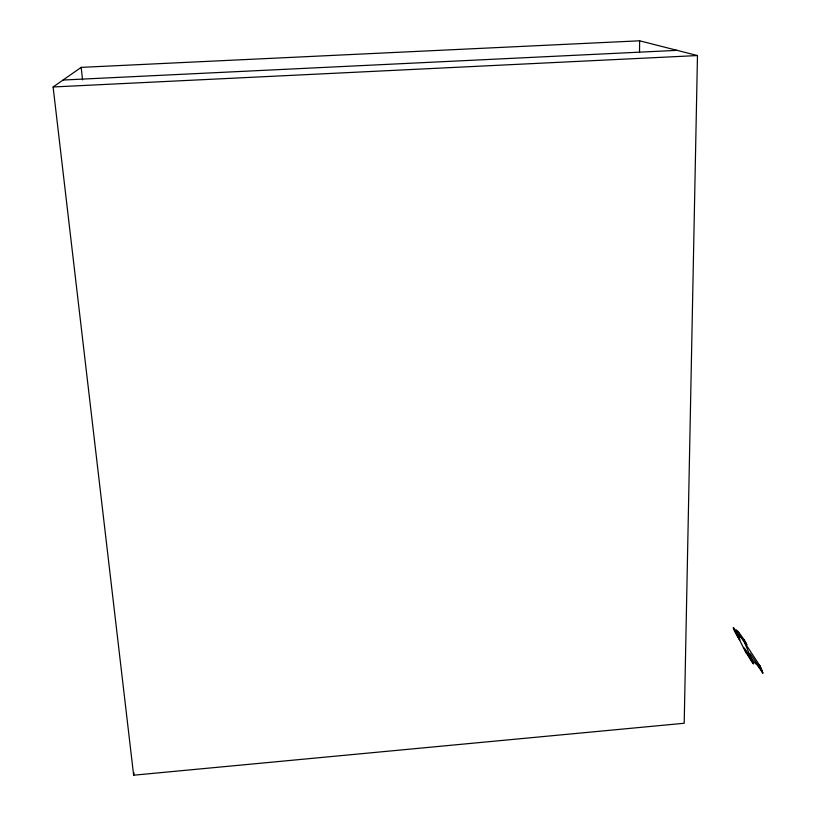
<?xml version="1.0" encoding="UTF-8"?>
<svg xmlns="http://www.w3.org/2000/svg" width="816" height="816" viewBox="0 0 816 816"><rect width="100%" height="100%" fill="white"/><g stroke="black" fill="none" stroke-linecap="round" stroke-linejoin="round"><path stroke-width="1.22" d="M639.52 52.265L639.611 40.8L81.182 67.371L53.101 86.975L133.64 775.2L684.196 723.262L697.476 55.549L639.611 40.8M737.072 633.328L739.673 640.121L737.491 635.827M759.808 665.846L762.134 671.17L759.288 664.887L745.161 643.304M133.64 775.2L134.008 772.721M753.239 663.296L753.035 661.715L751.536 659.92M753.229 662.194L753.464 663.979L743.702 647.384M738.225 637.551L734.604 631.38C729.83 620.231 738.97 635.888 739.714 639.775M63.056 80.039L677.056 50.347M53.101 86.975L697.476 55.549M755.82 663.051L762.899 673.078L761.563 670.609M759.39 665.203L762.134 671.17M737.735 636.613L734.084 628.728M740.367 636.694C753.137 652.943 738.745 630.962 736.256 629.911L737.113 633.42M759.645 665.55L762.766 673.067M743.855 639.52L746.722 644.65M756.422 664.336C747.334 656.605 747.752 643.161 739.123 634.97M761.94 671.058L750.037 653.483M744.916 649.077L750.812 657.859L750.485 657.104M745.824 652.239L752.821 663.265L752.505 662.602M745.12 641.57L746.803 644.803L744.865 642.141M738.439 632.196L740.428 636.837M739.306 639.407L745.967 652.78L744.957 649.189M737.225 633.685L737.97 636.164M81.182 67.371L82.559 79.856"/></g></svg>
